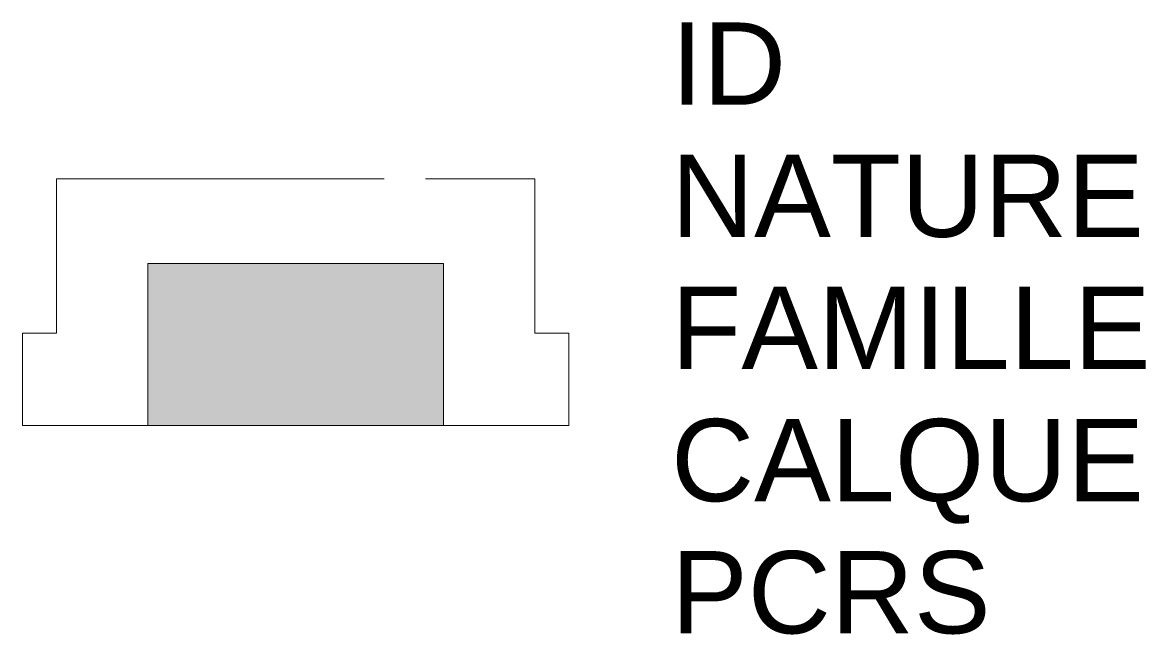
# Model space of a CAD drawing. Header units: metres. Extents: x -0.22 to 2.51, y -0.51 to 0.98.
import ezdxf

# ---------------------------------------------------------------- set-up
doc = ezdxf.new("R2010")
doc.units = ezdxf.units.M
doc.linetypes.add('Socle_Continu', pattern=[2.5, 2.5, 0])
doc.layers.add('EAUPL_SCS', color=5, linetype='Socle_Continu', lineweight=13, true_color=0x0000ff)
doc.styles.get("Standard").update_dxf_attribs({"font": 'arial.ttf'})

msp = doc.modelspace()

# ---------------------------------------------------------------- hatches: boundary and pattern name
at = {"layer": 'EAUPL_SCS', "linetype": 'Socle_Continu'}
msp.add_hatch(color=256, dxfattribs=at).paths.add_polyline_path([(0.0834, 0), (0.0834, 0.3938), (0.8021, 0.3938), (0.8021, 0)])

# ---------------------------------------------------------------- linework, layer by layer
at = {"layer": 'EAUPL_SCS', "linetype": 'Socle_Continu', "flags": 128}
for points in [[(-0.2208, 0.225), (-0.2208, 0), (0.0004, 0), (0.885, 0), (1.1061, 0), (1.1061, 0.225), (1.0233, 0.225), (1.0233, 0.6), (-0.1378, 0.6), (-0.1378, 0.225)], [(0.0834, 0.3938), (0.8021, 0.3938), (0.8021, 0), (0.0834, 0)]]:
    msp.add_lwpolyline(points, close=True, dxfattribs=at)

# ---------------------------------------------------------------- texts
at = {"layer": 'EAUPL_SCS', "linetype": 'Socle_Continu', "flags": 9}
for tag, p, s in [('ID', (1.3546, 0.78), 'BP_0090'), ('NATURE', (1.3546, 0.4587), 'Avaloir (siphoïde)'), ('FAMILLE', (1.3546, 0.1374), 'Eau pluviale'), ('CALQUE', (1.3546, -0.1839), 'EAUPL_SCS'), ('PCRS', (1.3546, -0.5051), 'AffleurantSymbole')]:
    msp.add_attdef(tag, p, s, height=0.2, dxfattribs=at)

doc.saveas('drawing.dxf')
